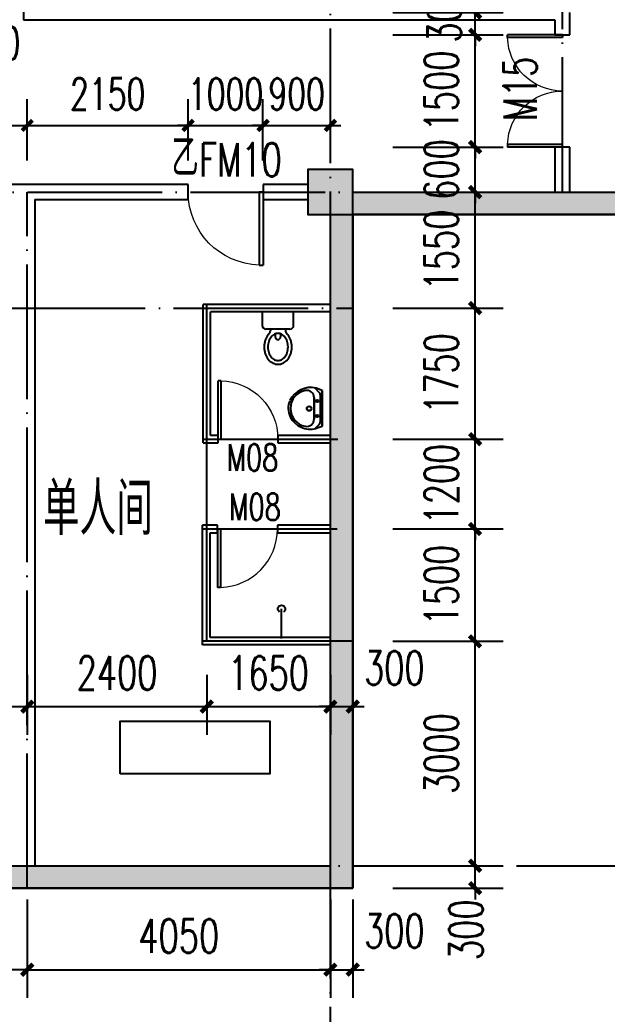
# Model space of a CAD drawing. Extents: x 246015 to 608740, y -108003 to 88400.
# Drawn here: x 450206 to 458052, y -31442 to -18161 of the extents above; entities that cross this region are included whole.
import ezdxf

# ---------------------------------------------------------------- set-up
doc = ezdxf.new("R2010")
doc.units = 0
doc.header["$LTSCALE"] = 3000
doc.header["$MEASUREMENT"] = 0
doc.header["$PDMODE"] = 1
doc.linetypes.add('DOTE', pattern=[2.42, 2, -0.2, 0.02, -0.2])
doc.layers.get('0').update_dxf_attribs({"linetype": 'CONTINUOUS'})
doc.layers.get('DEFPOINTS').update_dxf_attribs({"linetype": 'CONTINUOUS'})
for name, color, linetype in [('column', 9, 'CONTINUOUS'), ('dote', 1, 'DOTE'), ('LVTRY', 6, 'CONTINUOUS'), ('PUB_DIM', 3, 'CONTINUOUS'), ('PUB_HATCH', 8, 'CONTINUOUS'), ('PUB_TEXT', 7, 'CONTINUOUS'), ('stair', 2, 'CONTINUOUS'), ('WALL', 9, 'CONTINUOUS'), ('WINDOW', 4, 'CONTINUOUS'), ('WINDOW_TEXT', 7, 'CONTINUOUS')]:
    doc.layers.add(name, color=color, linetype=linetype)
doc.styles.add('_TCH_WINDOW', font='SIMPLEX', dxfattribs={"bigfont": 'GBCBIG'})
doc.styles.add('DIM_FONT', font='simplex.shx', dxfattribs={"width": 0.7, "bigfont": 'hztxt.shx'})
doc.dimstyles.new('DIMN140', dxfattribs={"dimscale": 1.4, "dimtxt": 300, "dimasz": 100, "dimexe": 250, "dimexo": 300, "dimgap": 150, "dimtad": 1, "dimdec": 0, "dimzin": 0, "dimdsep": 46, "dimtxsty": 'DIM_FONT', "dimblk": 'ARCHTICK', "dimcen": 0.09, "dimclrt": 7, "dimazin": 2, "dimtfac": 1, "dimtdec": 0, "dimtix": 1, "dimtmove": 2, "dimatfit": 3, "dimfxl": 0, "dimtolj": 1, "dimtzin": 0, "dimarcsym": 0})
doc.dimstyles.new('DIMN150', dxfattribs={"dimscale": 1.5, "dimtxt": 300, "dimasz": 100, "dimexe": 250, "dimexo": 300, "dimgap": 150, "dimtad": 1, "dimdec": 0, "dimzin": 0, "dimdsep": 46, "dimtxsty": 'DIM_FONT', "dimblk": 'ARCHTICK', "dimcen": 0.09, "dimclrt": 7, "dimazin": 2, "dimtfac": 1, "dimtdec": 0, "dimtix": 1, "dimtmove": 2, "dimatfit": 3, "dimfxl": 0, "dimtolj": 1, "dimtzin": 0, "dimarcsym": 0})

# ---------------------------------------------------------------- blocks, each defined once
blk = doc.blocks.new('_ARCHTICK')
at = {"color": 0, "linetype": 'ByBlock', "const_width": 0.4}
blk.add_lwpolyline([(-0.5, -0.5), (0.5, 0.5)], dxfattribs=at)
blk = doc.blocks.new('*D414')
at = {"layer": 'DEFPOINTS', "color": 0}
for p in [(454354, -19571), (453454, -20461), (454354, -20461)]:
    blk.add_point(p, dxfattribs=at)
at = {"layer": 'PUB_DIM', "color": 0, "lineweight": -2}
for p, q in [((453454, -20041), (453454, -19221)), ((454354, -20041), (454354, -19221)), ((453454, -19571), (453314, -19571)), ((453454, -19571), (454354, -19571)), ((454354, -19571), (454494, -19571))]:
    blk.add_line(p, q, dxfattribs=at)
at = {"layer": 'PUB_DIM', "color": 0, "lineweight": -2, "xscale": 140, "yscale": 140, "zscale": 140}
blk.add_blockref('_ARCHTICK', (453454, -19571), dxfattribs=at)
at = {"layer": 'PUB_DIM', "color": 0, "lineweight": -2, "xscale": 140, "yscale": 140, "zscale": 140, "rotation": 180}
blk.add_blockref('_ARCHTICK', (454354, -19571), dxfattribs=at)
at = {"layer": 'PUB_DIM', "color": 7, "insert": (453904, -19151), "char_height": 420, "attachment_point": 5, "style": 'DIM_FONT'}
blk.add_mtext('\\A1;900', dxfattribs=at)
blk = doc.blocks.new('*D415')
at = {"layer": 'DEFPOINTS', "color": 0}
for p in [(453454, -19571), (452454, -20461), (453454, -20461)]:
    blk.add_point(p, dxfattribs=at)
at = {"layer": 'PUB_DIM', "color": 0, "lineweight": -2}
for p, q in [((452454, -20041), (452454, -19221)), ((453454, -20041), (453454, -19221)), ((452454, -19571), (452314, -19571)), ((452454, -19571), (453454, -19571)), ((453454, -19571), (453594, -19571))]:
    blk.add_line(p, q, dxfattribs=at)
at = {"layer": 'PUB_DIM', "color": 0, "lineweight": -2, "xscale": 140, "yscale": 140, "zscale": 140}
blk.add_blockref('_ARCHTICK', (452454, -19571), dxfattribs=at)
at = {"layer": 'PUB_DIM', "color": 0, "lineweight": -2, "xscale": 140, "yscale": 140, "zscale": 140, "rotation": 180}
blk.add_blockref('_ARCHTICK', (453454, -19571), dxfattribs=at)
at = {"layer": 'PUB_DIM', "color": 7, "insert": (452954, -19151), "char_height": 420, "attachment_point": 5, "style": 'DIM_FONT'}
blk.add_mtext('\\A1;1000', dxfattribs=at)
blk = doc.blocks.new('*D416')
at = {"layer": 'DEFPOINTS', "color": 0}
for p in [(452454, -19571), (450304, -20461), (452454, -20461)]:
    blk.add_point(p, dxfattribs=at)
at = {"layer": 'PUB_DIM', "color": 0, "lineweight": -2}
for p, q in [((450304, -20041), (450304, -19221)), ((452454, -20041), (452454, -19221)), ((450304, -19571), (452454, -19571))]:
    blk.add_line(p, q, dxfattribs=at)
at = {"layer": 'PUB_DIM', "color": 0, "lineweight": -2, "xscale": 140, "yscale": 140, "zscale": 140, "rotation": 180}
blk.add_blockref('_ARCHTICK', (450304, -19571), dxfattribs=at)
at = {"layer": 'PUB_DIM', "color": 0, "lineweight": -2, "xscale": 140, "yscale": 140, "zscale": 140}
blk.add_blockref('_ARCHTICK', (452454, -19571), dxfattribs=at)
at = {"layer": 'PUB_DIM', "color": 7, "insert": (451379, -19151), "char_height": 420, "attachment_point": 5, "style": 'DIM_FONT'}
blk.add_mtext('\\A1;2150', dxfattribs=at)
blk = doc.blocks.new('*D417')
at = {"layer": 'DEFPOINTS', "color": 0}
for p in [(450304, -19571), (448153, -20461), (450304, -20461)]:
    blk.add_point(p, dxfattribs=at)
at = {"layer": 'PUB_DIM', "color": 0, "lineweight": -2}
for p, q in [((448153, -20041), (448153, -19221)), ((450304, -20041), (450304, -19221)), ((448153, -19571), (450304, -19571))]:
    blk.add_line(p, q, dxfattribs=at)
at = {"layer": 'PUB_DIM', "color": 0, "lineweight": -2, "xscale": 140, "yscale": 140, "zscale": 140, "rotation": 180}
blk.add_blockref('_ARCHTICK', (448153, -19571), dxfattribs=at)
at = {"layer": 'PUB_DIM', "color": 0, "lineweight": -2, "xscale": 140, "yscale": 140, "zscale": 140}
blk.add_blockref('_ARCHTICK', (450304, -19571), dxfattribs=at)
at = {"layer": 'PUB_DIM', "color": 7, "insert": (449229, -19151), "char_height": 420, "attachment_point": 5, "style": 'DIM_FONT'}
blk.add_mtext('\\A1;2150', dxfattribs=at)
blk = doc.blocks.new('*D701')
at = {"layer": 'DEFPOINTS', "color": 0}
for p in [(454737, -29461), (456288, -29461), (454737, -29761)]:
    blk.add_point(p, dxfattribs=at)
at = {"layer": 'PUB_DIM', "color": 0, "lineweight": -2}
for p, q in [((456288, -29461), (456288, -29311)), ((455187, -29461), (456663, -29461)), ((456288, -29761), (456288, -29461)), ((455187, -29761), (456663, -29761)), ((456288, -29761), (456288, -29911))]:
    blk.add_line(p, q, dxfattribs=at)
at = {"layer": 'PUB_DIM', "color": 0, "lineweight": -2, "xscale": 150, "yscale": 150, "zscale": 150}
for p, rotation in [((456288, -29461), 270), ((456288, -29761), 90)]:
    blk.add_blockref('_ARCHTICK', p, dxfattribs=dict(at, rotation=rotation))
at = {"layer": 'PUB_DIM', "color": 7, "insert": (456166, -30316), "char_height": 450, "attachment_point": 5, "rotation": 90, "style": 'DIM_FONT'}
blk.add_mtext('\\A1;300', dxfattribs=at)
blk = doc.blocks.new('*D702')
at = {"layer": 'DEFPOINTS', "color": 0}
for p in [(454737, -26462), (456288, -26462), (454737, -29461)]:
    blk.add_point(p, dxfattribs=at)
at = {"layer": 'PUB_DIM', "color": 0, "lineweight": -2}
for p, q in [((455187, -26462), (456663, -26462)), ((456288, -29461), (456288, -26462)), ((455187, -29461), (456663, -29461))]:
    blk.add_line(p, q, dxfattribs=at)
at = {"layer": 'PUB_DIM', "color": 0, "lineweight": -2, "xscale": 150, "yscale": 150, "zscale": 150}
for p, rotation in [((456288, -26462), 90), ((456288, -29461), 270)]:
    blk.add_blockref('_ARCHTICK', p, dxfattribs=dict(at, rotation=rotation))
at = {"layer": 'PUB_DIM', "color": 7, "insert": (455838, -27962), "char_height": 450, "attachment_point": 5, "rotation": 90, "style": 'DIM_FONT'}
blk.add_mtext('\\A1;3000', dxfattribs=at)
blk = doc.blocks.new('*D703')
at = {"layer": 'DEFPOINTS', "color": 0}
for p in [(454737, -24962), (456288, -24962), (454737, -26462)]:
    blk.add_point(p, dxfattribs=at)
at = {"layer": 'PUB_DIM', "color": 0, "lineweight": -2}
for p, q in [((455187, -24962), (456663, -24962)), ((456288, -26462), (456288, -24962)), ((455187, -26462), (456663, -26462))]:
    blk.add_line(p, q, dxfattribs=at)
at = {"layer": 'PUB_DIM', "color": 0, "lineweight": -2, "xscale": 150, "yscale": 150, "zscale": 150}
for p, rotation in [((456288, -24962), 90), ((456288, -26462), 270)]:
    blk.add_blockref('_ARCHTICK', p, dxfattribs=dict(at, rotation=rotation))
at = {"layer": 'PUB_DIM', "color": 7, "insert": (455838, -25712), "char_height": 450, "attachment_point": 5, "rotation": 90, "style": 'DIM_FONT'}
blk.add_mtext('\\A1;1500', dxfattribs=at)
blk = doc.blocks.new('*D704')
at = {"layer": 'DEFPOINTS', "color": 0}
for p in [(454737, -23762), (456288, -23762), (454737, -24962)]:
    blk.add_point(p, dxfattribs=at)
at = {"layer": 'PUB_DIM', "color": 0, "lineweight": -2}
for p, q in [((456288, -23762), (456288, -23612)), ((455187, -23762), (456663, -23762)), ((456288, -24962), (456288, -23762)), ((455187, -24962), (456663, -24962)), ((456288, -24962), (456288, -25112))]:
    blk.add_line(p, q, dxfattribs=at)
at = {"layer": 'PUB_DIM', "color": 0, "lineweight": -2, "xscale": 150, "yscale": 150, "zscale": 150}
for p, rotation in [((456288, -23762), 270), ((456288, -24962), 90)]:
    blk.add_blockref('_ARCHTICK', p, dxfattribs=dict(at, rotation=rotation))
at = {"layer": 'PUB_DIM', "color": 7, "insert": (455838, -24362), "char_height": 450, "attachment_point": 5, "rotation": 90, "style": 'DIM_FONT'}
blk.add_mtext('\\A1;1200', dxfattribs=at)
blk = doc.blocks.new('*D705')
at = {"layer": 'DEFPOINTS', "color": 0}
for p in [(454737, -22011), (456288, -22011), (454737, -23762)]:
    blk.add_point(p, dxfattribs=at)
at = {"layer": 'PUB_DIM', "color": 0, "lineweight": -2}
for p, q in [((455187, -22011), (456663, -22011)), ((456288, -23762), (456288, -22011)), ((455187, -23762), (456663, -23762))]:
    blk.add_line(p, q, dxfattribs=at)
at = {"layer": 'PUB_DIM', "color": 0, "lineweight": -2, "xscale": 150, "yscale": 150, "zscale": 150}
for p, rotation in [((456288, -22011), 90), ((456288, -23762), 270)]:
    blk.add_blockref('_ARCHTICK', p, dxfattribs=dict(at, rotation=rotation))
at = {"layer": 'PUB_DIM', "color": 7, "insert": (455838, -22886), "char_height": 450, "attachment_point": 5, "rotation": 90, "style": 'DIM_FONT'}
blk.add_mtext('\\A1;1750', dxfattribs=at)
blk = doc.blocks.new('*D706')
at = {"layer": 'DEFPOINTS', "color": 0}
for p in [(454737, -20461), (456288, -20461), (454737, -22011)]:
    blk.add_point(p, dxfattribs=at)
at = {"layer": 'PUB_DIM', "color": 0, "lineweight": -2}
for p, q in [((455187, -20461), (456663, -20461)), ((456288, -22011), (456288, -20461)), ((455187, -22011), (456663, -22011))]:
    blk.add_line(p, q, dxfattribs=at)
at = {"layer": 'PUB_DIM', "color": 0, "lineweight": -2, "xscale": 150, "yscale": 150, "zscale": 150}
for p, rotation in [((456288, -20461), 90), ((456288, -22011), 270)]:
    blk.add_blockref('_ARCHTICK', p, dxfattribs=dict(at, rotation=rotation))
at = {"layer": 'PUB_DIM', "color": 7, "insert": (455838, -21236), "char_height": 450, "attachment_point": 5, "rotation": 90, "style": 'DIM_FONT'}
blk.add_mtext('\\A1;1550', dxfattribs=at)
blk = doc.blocks.new('*D707')
at = {"layer": 'DEFPOINTS', "color": 0}
for p in [(454737, -19861), (456288, -19861), (454737, -20461)]:
    blk.add_point(p, dxfattribs=at)
at = {"layer": 'PUB_DIM', "color": 0, "lineweight": -2}
for p, q in [((456288, -19861), (456288, -19711)), ((455187, -19861), (456663, -19861)), ((456288, -20461), (456288, -19861)), ((455187, -20461), (456663, -20461)), ((456288, -20461), (456288, -20611))]:
    blk.add_line(p, q, dxfattribs=at)
at = {"layer": 'PUB_DIM', "color": 0, "lineweight": -2, "xscale": 150, "yscale": 150, "zscale": 150}
for p, rotation in [((456288, -19861), 270), ((456288, -20461), 90)]:
    blk.add_blockref('_ARCHTICK', p, dxfattribs=dict(at, rotation=rotation))
at = {"layer": 'PUB_DIM', "color": 7, "insert": (455838, -20161), "char_height": 450, "attachment_point": 5, "rotation": 90, "style": 'DIM_FONT'}
blk.add_mtext('\\A1;600', dxfattribs=at)
blk = doc.blocks.new('*D708')
at = {"layer": 'DEFPOINTS', "color": 0}
for p in [(454737, -18361), (456288, -18361), (454737, -19861)]:
    blk.add_point(p, dxfattribs=at)
at = {"layer": 'PUB_DIM', "color": 0, "lineweight": -2}
for p, q in [((456288, -18361), (456288, -18211)), ((455187, -18361), (456663, -18361)), ((456288, -19861), (456288, -18361)), ((455187, -19861), (456663, -19861)), ((456288, -19861), (456288, -20011))]:
    blk.add_line(p, q, dxfattribs=at)
at = {"layer": 'PUB_DIM', "color": 0, "lineweight": -2, "xscale": 150, "yscale": 150, "zscale": 150}
for p, rotation in [((456288, -18361), 270), ((456288, -19861), 90)]:
    blk.add_blockref('_ARCHTICK', p, dxfattribs=dict(at, rotation=rotation))
at = {"layer": 'PUB_DIM', "color": 7, "insert": (455838, -19111), "char_height": 450, "attachment_point": 5, "rotation": 90, "style": 'DIM_FONT'}
blk.add_mtext('\\A1;1500', dxfattribs=at)
blk = doc.blocks.new('*D709')
at = {"layer": 'DEFPOINTS', "color": 0}
for p in [(454737, -18061), (456288, -18061), (454737, -18361)]:
    blk.add_point(p, dxfattribs=at)
at = {"layer": 'PUB_DIM', "color": 0, "lineweight": -2}
for p, q in [((456288, -18061), (456288, -17911)), ((455187, -18061), (456663, -18061)), ((456288, -18361), (456288, -18061)), ((455187, -18361), (456663, -18361)), ((456288, -18361), (456288, -18511))]:
    blk.add_line(p, q, dxfattribs=at)
at = {"layer": 'PUB_DIM', "color": 0, "lineweight": -2, "xscale": 150, "yscale": 150, "zscale": 150}
for p, rotation in [((456288, -18061), 270), ((456288, -18361), 90)]:
    blk.add_blockref('_ARCHTICK', p, dxfattribs=dict(at, rotation=rotation))
at = {"layer": 'PUB_DIM', "color": 7, "insert": (455876, -18061), "char_height": 450, "attachment_point": 5, "rotation": 90, "style": 'DIM_FONT'}
blk.add_mtext('\\A1;300', dxfattribs=at)
blk = doc.blocks.new('*D711')
at = {"layer": 'DEFPOINTS', "color": 0}
for p in [(454354, -29461), (454654, -29461), (454654, -30849)]:
    blk.add_point(p, dxfattribs=at)
at = {"layer": 'PUB_DIM', "color": 0, "lineweight": -2}
for p, q in [((454354, -29911), (454354, -31224)), ((454654, -29911), (454654, -31224)), ((454354, -30849), (454204, -30849)), ((454354, -30849), (454654, -30849)), ((454654, -30849), (454804, -30849))]:
    blk.add_line(p, q, dxfattribs=at)
at = {"layer": 'PUB_DIM', "color": 0, "lineweight": -2, "xscale": 150, "yscale": 150, "zscale": 150}
blk.add_blockref('_ARCHTICK', (454354, -30849), dxfattribs=at)
at = {"layer": 'PUB_DIM', "color": 0, "lineweight": -2, "xscale": 150, "yscale": 150, "zscale": 150, "rotation": 180}
blk.add_blockref('_ARCHTICK', (454654, -30849), dxfattribs=at)
at = {"layer": 'PUB_DIM', "color": 7, "insert": (455209, -30331), "char_height": 450, "attachment_point": 5, "style": 'DIM_FONT'}
blk.add_mtext('\\A1;300', dxfattribs=at)
blk = doc.blocks.new('*D712')
at = {"layer": 'DEFPOINTS', "color": 0}
for p in [(450304, -29461), (454354, -29461), (454354, -30849)]:
    blk.add_point(p, dxfattribs=at)
at = {"layer": 'PUB_DIM', "color": 0, "lineweight": -2}
for p, q in [((450304, -29911), (450304, -31224)), ((454354, -29911), (454354, -31224)), ((450304, -30849), (454354, -30849))]:
    blk.add_line(p, q, dxfattribs=at)
at = {"layer": 'PUB_DIM', "color": 0, "lineweight": -2, "xscale": 150, "yscale": 150, "zscale": 150, "rotation": 180}
blk.add_blockref('_ARCHTICK', (450304, -30849), dxfattribs=at)
at = {"layer": 'PUB_DIM', "color": 0, "lineweight": -2, "xscale": 150, "yscale": 150, "zscale": 150}
blk.add_blockref('_ARCHTICK', (454354, -30849), dxfattribs=at)
at = {"layer": 'PUB_DIM', "color": 7, "insert": (452329, -30399), "char_height": 450, "attachment_point": 5, "style": 'DIM_FONT'}
blk.add_mtext('\\A1;4050', dxfattribs=at)
blk = doc.blocks.new('*D713')
at = {"layer": 'DEFPOINTS', "color": 0}
for p in [(445354, -29461), (450304, -29461), (450304, -30849)]:
    blk.add_point(p, dxfattribs=at)
at = {"layer": 'PUB_DIM', "color": 0, "lineweight": -2}
for p, q in [((445354, -29911), (445354, -31224)), ((450304, -29911), (450304, -31224)), ((445354, -30849), (448164, -30849)), ((450304, -30849), (449724, -30849))]:
    blk.add_line(p, q, dxfattribs=at)
at = {"layer": 'PUB_DIM', "color": 0, "lineweight": -2, "xscale": 150, "yscale": 150, "zscale": 150, "rotation": 180}
blk.add_blockref('_ARCHTICK', (445354, -30849), dxfattribs=at)
at = {"layer": 'PUB_DIM', "color": 0, "lineweight": -2, "xscale": 150, "yscale": 150, "zscale": 150}
blk.add_blockref('_ARCHTICK', (450304, -30849), dxfattribs=at)
at = {"layer": 'PUB_DIM', "color": 7, "insert": (448944, -30436), "char_height": 450, "attachment_point": 5, "style": 'DIM_FONT'}
blk.add_mtext('\\A1;4950', dxfattribs=at)
blk = doc.blocks.new('*D769')
at = {"layer": 'DEFPOINTS', "color": 0}
for p in [(447003, -26462), (450304, -26462), (450304, -27335)]:
    blk.add_point(p, dxfattribs=at)
at = {"layer": 'PUB_DIM', "color": 0, "lineweight": -2}
for p, q in [((447003, -26912), (447003, -27710)), ((450304, -26912), (450304, -27710)), ((447003, -27335), (450304, -27335))]:
    blk.add_line(p, q, dxfattribs=at)
at = {"layer": 'PUB_DIM', "color": 0, "lineweight": -2, "xscale": 150, "yscale": 150, "zscale": 150, "rotation": 180}
blk.add_blockref('_ARCHTICK', (447003, -27335), dxfattribs=at)
at = {"layer": 'PUB_DIM', "color": 0, "lineweight": -2, "xscale": 150, "yscale": 150, "zscale": 150}
blk.add_blockref('_ARCHTICK', (450304, -27335), dxfattribs=at)
at = {"layer": 'PUB_DIM', "color": 7, "insert": (448654, -26885), "char_height": 450, "attachment_point": 5, "style": 'DIM_FONT'}
blk.add_mtext('\\A1;3300', dxfattribs=at)
blk = doc.blocks.new('*D770')
at = {"layer": 'DEFPOINTS', "color": 0}
for p in [(450304, -26462), (452704, -26462), (452704, -27335)]:
    blk.add_point(p, dxfattribs=at)
at = {"layer": 'PUB_DIM', "color": 0, "lineweight": -2}
for p, q in [((450304, -26912), (450304, -27710)), ((452704, -26912), (452704, -27710)), ((450304, -27335), (452704, -27335))]:
    blk.add_line(p, q, dxfattribs=at)
at = {"layer": 'PUB_DIM', "color": 0, "lineweight": -2, "xscale": 150, "yscale": 150, "zscale": 150, "rotation": 180}
blk.add_blockref('_ARCHTICK', (450304, -27335), dxfattribs=at)
at = {"layer": 'PUB_DIM', "color": 0, "lineweight": -2, "xscale": 150, "yscale": 150, "zscale": 150}
blk.add_blockref('_ARCHTICK', (452704, -27335), dxfattribs=at)
at = {"layer": 'PUB_DIM', "color": 7, "insert": (451504, -26885), "char_height": 450, "attachment_point": 5, "style": 'DIM_FONT'}
blk.add_mtext('\\A1;2400', dxfattribs=at)
blk = doc.blocks.new('*D771')
at = {"layer": 'DEFPOINTS', "color": 0}
for p in [(452704, -26462), (454354, -26462), (454354, -27335)]:
    blk.add_point(p, dxfattribs=at)
at = {"layer": 'PUB_DIM', "color": 0, "lineweight": -2}
for p, q in [((452704, -26912), (452704, -27710)), ((454354, -26912), (454354, -27710)), ((452704, -27335), (454354, -27335))]:
    blk.add_line(p, q, dxfattribs=at)
at = {"layer": 'PUB_DIM', "color": 0, "lineweight": -2, "xscale": 150, "yscale": 150, "zscale": 150, "rotation": 180}
blk.add_blockref('_ARCHTICK', (452704, -27335), dxfattribs=at)
at = {"layer": 'PUB_DIM', "color": 0, "lineweight": -2, "xscale": 150, "yscale": 150, "zscale": 150}
blk.add_blockref('_ARCHTICK', (454354, -27335), dxfattribs=at)
at = {"layer": 'PUB_DIM', "color": 7, "insert": (453529, -26885), "char_height": 450, "attachment_point": 5, "style": 'DIM_FONT'}
blk.add_mtext('\\A1;1650', dxfattribs=at)
blk = doc.blocks.new('*D772')
at = {"layer": 'DEFPOINTS', "color": 0}
for p in [(454354, -26462), (454654, -26462), (454654, -27335)]:
    blk.add_point(p, dxfattribs=at)
at = {"layer": 'PUB_DIM', "color": 0, "lineweight": -2}
for p, q in [((454354, -26912), (454354, -27710)), ((454654, -26912), (454654, -27710)), ((454354, -27335), (454204, -27335)), ((454354, -27335), (454654, -27335)), ((454654, -27335), (454804, -27335))]:
    blk.add_line(p, q, dxfattribs=at)
at = {"layer": 'PUB_DIM', "color": 0, "lineweight": -2, "xscale": 150, "yscale": 150, "zscale": 150}
blk.add_blockref('_ARCHTICK', (454354, -27335), dxfattribs=at)
at = {"layer": 'PUB_DIM', "color": 0, "lineweight": -2, "xscale": 150, "yscale": 150, "zscale": 150, "rotation": 180}
blk.add_blockref('_ARCHTICK', (454654, -27335), dxfattribs=at)
at = {"layer": 'PUB_DIM', "color": 7, "insert": (455209, -26818), "char_height": 450, "attachment_point": 5, "style": 'DIM_FONT'}
blk.add_mtext('\\A1;300', dxfattribs=at)
blk = doc.blocks.new('_FZH')
blk.add_lwpolyline([(-0.5, -0.5), (0.5, -0.5), (0.5, 0.5), (-0.5, 0.5)], close=True)
at = {"layer": 'PUB_HATCH'}
blk.add_solid([(-0.5, -0.5), (0.5, -0.5), (-0.5, 0.5), (0.5, 0.5)], dxfattribs=at)
blk = doc.blocks.new('$DorLib2D$00000001')
for p, q in [((0.45, 0.975), (0.5, 0.975)), ((0.45, 0), (0.45, 0.975)), ((0.5, 0), (0.5, 0.975)), ((0.5, 0), (0.45, 0))]:
    blk.add_line(p, q)
at = {"lineweight": 13}
blk.add_arc((0.475, 0), 0.975, 91.4693, 180, dxfattribs=at)
blk = doc.blocks.new('$lvtry$00000005')
for p, q in [((-210, 0, 0), (-210, -180, 0)), ((210, 0, 0), (-210, 0, 0)), ((210, -180, 0), (210, 0, 0)), ((160, -230, 0), (-160, -230, 0)), ((-101, -230, 0), (-101, -254, 0)), ((101, -230, 0), (101, -254, 0))]:
    blk.add_line(p, q)
at = {"elevation": 0}
blk.add_lwpolyline([(-135, -469, 0.080312), (-123, -544, 0.089014), (-92, -602, 0.104918), (-46, -639, 0.119812), (0, -650, 0.119812), (46, -639, 0.104918), (92, -602, 0.089014), (123, -544, 0.080312), (135, -469, 0.080312), (123, -395, 0.089014), (92, -337, 0.104918), (46, -300, 0.119812), (0, -288, 0.119812), (-46, -300, 0.104918), (-92, -337, 0.089014), (-123, -395, 0.080312)], format="xyb", close=True, dxfattribs=at)
for points in [[(-35, -295, 0.013578), (-36, -298, 0.073567), (-39, -318, 0.073567)], [(-39, -318, 0.073567), (-36, -339, 0.084454), (-27, -356, 0.10642), (-14, -368, 0.129709), (0, -372, 0.129709), (14, -368, 0.10642), (27, -356, 0.084454), (36, -339, 0.073567), (39, -318, 0.073567), (36, -298, 0.014016), (35, -295, 0.10642)]]:
    blk.add_lwpolyline(points, format="xyb", dxfattribs=at)
for centre, radius, start, end in [((-160, -180, 0), 50, 180, 270), ((-151, -254, 0), 50, 314.8144, 0), ((151, -254, 0), 50, 180, 225.2555), ((160, -180, 0), 50, 270, 0), ((102, -469, 0), 287, 161.6333, 180), ((52, -453, 0), 235, 141.2863, 161.6333), ((20, -427, 0), 194, 134.8144, 141.2863), ((-20, -427, 0), 194, 38.7137, 45.2555), ((-52, -453, 0), 235, 18.3667, 38.7137), ((-102, -469, 0), 287, 0, 18.3667), ((102, -469, 0), 287, 180, 198.3667), ((-102, -469, 0), 287, 341.6333, 0), ((52, -486, 0), 235, 198.3667, 218.7137), ((20, -512, 0), 194, 218.7137, 242.6714), ((-20, -512, 0), 194, 297.3286, 321.2863), ((-52, -486, 0), 235, 321.2863, 341.6333), ((0, -551, 0), 150, 242.6714, 270), ((0, -551, 0), 150, 270, 297.3286)]:
    blk.add_arc(centre, radius, start, end)
blk = doc.blocks.new('$lvtry$00000010')
blk.add_line((0, -37), (0, -432))
blk.add_arc((0, -432), 50, 121.0332, 58.9668)
blk = doc.blocks.new('$lvtry$00000178')
for p, q in [((-240, 0, 0), (-270, -79, 0)), ((240, 0, 0), (-240, 0, 0)), ((-237, 0, 0), (239, 0, 0)), ((240, 0, 0), (270, -79, 0)), ((-213, -36, 0), (-271, -91, 0)), ((-179, -23, 0), (181, -23, 0)), ((-141, -105, 0), (141, -105, 0)), ((141, -105, 0), (-141, -105, 0)), ((217, -37, 0), (274, -95, 0))]:
    blk.add_line(p, q)
for centre, radius in [((-99, -65, 0), 16.3), ((101, -65, 0), 16.3), ((2, -172, 0), 31.6)]:
    blk.add_circle(centre, radius)
at = {"lineweight": 13}
blk.add_circle((2, -172, 0), 23, dxfattribs=at)
for centre, radius, start, end in [((28, -152, 0), 307, 166.1751, 244.7296), ((-141, -205, 0), 100, 90, 190.5602), ((-179, -73, 0), 50, 90, 133.181), ((-28, -152, 0), 307, 297.0639, 13.8249), ((141, -205, 0), 100, 349.4398, 90), ((181, -73, 0), 50, 44.5607, 90), ((0, -179, 0), 243, 190.5602, 349.4398), ((0, -201, 0), 250, 245.8071, 296.4628)]:
    blk.add_arc(centre, radius, start, end)
blk.add_point((1, -65, 0))
blk = doc.blocks.new('$DorLib2D$00000002')
for p, q in [((-0.5, 0), (-0.5, 0.4875)), ((-0.475, 0.4875), (-0.5, 0.4875)), ((-0.475, 0), (-0.475, 0.4875)), ((0.475, 0), (0.475, 0.4875)), ((0.475, 0.4875), (0.5, 0.4875)), ((0.5, 0), (0.5, 0.4875)), ((-0.5, 0), (-0.475, 0)), ((0.5, 0), (0.475, 0))]:
    blk.add_line(p, q)
at = {"lineweight": 13}
for centre, start, end in [((-0.4875, 0), 0, 88.53072), ((0.4875, 0), 91.46928, 180)]:
    blk.add_arc(centre, 0.4875, start, end, dxfattribs=at)

msp = doc.modelspace()

# ---------------------------------------------------------------- hatches: boundary and pattern name
at = {"layer": 'PUB_HATCH'}
for points in [[(454653.9, -20461.4), (454653.9, -20761.4), (457453.9, -20761.4), (457453.9, -20461.4)], [(463053.9, -20761.4), (463053.9, -20461.4), (457453.9, -20461.4), (457453.9, -20761.4)], [(454653.9, -20761.4), (454353.9, -20761.4), (454353.9, -22011.4), (454653.9, -22011.4)], [(454353.9, -23761.6), (454653.9, -23761.6), (454653.9, -22011.4), (454353.9, -22011.4)], [(454353.9, -24961.7), (454653.9, -24961.7), (454653.9, -23761.6), (454353.9, -23761.6)], [(454353.9, -26461.7), (454653.9, -26461.7), (454653.9, -24961.7), (454353.9, -24961.7)], [(454353.9, -29461.4), (454653.9, -29761.4), (454653.9, -26461.7), (454353.9, -26461.7)], [(445653.9, -29461.4), (445653.9, -29761.4), (450303.9, -29761.4), (450303.9, -29461.4)], [(450303.9, -29461.4), (450303.9, -29761.4), (454653.9, -29761.4), (454353.9, -29461.4)]]:
    msp.add_hatch(color=256, dxfattribs=at).paths.add_polyline_path(points)

# ---------------------------------------------------------------- linework, layer by layer
at = {"layer": 'dote', "ltscale": 0.3}
for p, q in [((454353.9, -81061.4), (454353.9, 53538.6)), ((457453.9, -20461.4), (457453.9, -2461.4)), ((295667.9, -20461.4), (554353.9, -20461.4)), ((450303.9, -29761.4), (450303.9, -20461.4)), ((417410.9, -22011.4), (454653.9, -22011.4)), ((452653.9, -23761.6), (454453.9, -23761.6)), ((452647.3, -24961.7), (454447.3, -24961.7)), ((295667.9, -29461.4), (554353.9, -29461.4))]:
    msp.add_line(p, q, dxfattribs=at)
at = {"layer": 'dote'}
for p, q in [((452703.9, -26461.7), (452703.9, -21961.4)), ((454653.9, -26461.7), (452647.3, -26461.7))]:
    msp.add_line(p, q, dxfattribs=at)
at = {"layer": 'LVTRY'}
msp.add_lwpolyline([(451546.8, -28231), (451546.8, -27531), (453546.8, -27531), (453546.8, -28231), (451546.8, -28231)], close=True, dxfattribs=at)
at = {"layer": 'stair'}
msp.add_lwpolyline([(299553.9, 3467.8), (299553.9, 28838.6), (316453.9, 28838.6), (316453.9, 27409.7), (323493.1, 28025.5), (322800.2, 35945.3, -0.0349916), (393128.8, 42129.1), (393066.7, 42838.6), (467189.2, 42838.6), (467163, 42538.6), (467127.7, 42135.3, -0.0358539), (537955.2, 35916.1), (536854.9, 23339.1), (538648, 23182.2), (537798.3, 13438.6), (553653.9, 13438.6), (553653.9, -20761.4), (454653.9, -20761.4), (454653.9, -29761.4), (393186.2, -29761.4), (325560.9, -48546.2), (299553.9, 3467.8)], format="xyb", close=True, dxfattribs=at)
at = {"layer": 'WALL'}
for p, q in [((450253.9, -17961.4), (450253.9, -18161.4)), ((457553.9, -18361.4), (457553.9, -18061.4)), ((450253.9, -18161.4), (457353.9, -18161.4)), ((457353.9, -18161.4), (457353.9, -18361.4)), ((457353.9, -18361.4), (457553.9, -18361.4)), ((457553.9, -19861.4), (457353.9, -19861.4)), ((457353.9, -19861.4), (457353.9, -20461.4)), ((457553.9, -20461.4), (457553.9, -19861.4)), ((450303.9, -20361.4), (448153.4, -20361.4)), ((452454.3, -20361.4), (450303.9, -20361.4)), ((452454.3, -20561.4), (452454.3, -20361.4)), ((454053.9, -20361.4), (453454.3, -20361.4)), ((453454.3, -20361.4), (453454.3, -20561.4)), ((450403.9, -20561.4), (452454.3, -20561.4)), ((450403.9, -20561.4), (450403.9, -29461.4)), ((453454.3, -20561.4), (454053.9, -20561.4)), ((454653.9, -20461.4), (457453.9, -20461.4)), ((457453.9, -20461.4), (463053.9, -20461.4)), ((454353.9, -22011.4), (454353.9, -20761.4)), ((454653.9, -20761.4), (457453.9, -20761.4)), ((454653.9, -22011.4), (454653.9, -20761.4)), ((457453.9, -20761.4), (463053.9, -20761.4)), ((454353.9, -21961.4), (452653.9, -21961.4)), ((452653.9, -23811.6), (452653.9, -21961.4)), ((454353.9, -23761.6), (454353.9, -22011.4)), ((454653.9, -23761.6), (454653.9, -22011.4)), ((454353.9, -22061.4), (452753.9, -22061.4)), ((452753.9, -23711.6), (452753.9, -22061.4)), ((452853.9, -23711.6), (452753.9, -23711.6)), ((452853.9, -23811.6), (452853.9, -23711.6)), ((454353.9, -23711.6), (453653.9, -23711.6)), ((453653.9, -23711.6), (453653.9, -23811.6)), ((454353.9, -24961.7), (454353.9, -23761.6)), ((454653.9, -24961.7), (454653.9, -23761.6)), ((452653.9, -23811.6), (452853.9, -23811.6)), ((453653.9, -23811.6), (454353.9, -23811.6)), ((452847.3, -24911.7), (452647.3, -24911.7)), ((452647.3, -26511.7), (452647.3, -24911.7)), ((452847.3, -25011.7), (452847.3, -24911.7)), ((454353.9, -24911.7), (453647.3, -24911.7)), ((453647.3, -24911.7), (453647.3, -25011.7)), ((454353.9, -26461.7), (454353.9, -24961.7)), ((454653.9, -26461.7), (454653.9, -24961.7)), ((452747.3, -25011.7), (452847.3, -25011.7)), ((452747.3, -26411.7), (452747.3, -25011.7)), ((453647.3, -25011.7), (454353.9, -25011.7)), ((454353.9, -26411.7), (452747.3, -26411.7)), ((454353.9, -26511.7), (452647.3, -26511.7)), ((454353.9, -29461.4), (454353.9, -26461.7)), ((454653.9, -29761.4), (454653.9, -26461.7)), ((445653.9, -29461.4), (450303.9, -29461.4)), ((450303.9, -29461.4), (454353.9, -29461.4)), ((445653.9, -29761.4), (450303.9, -29761.4)), ((450303.9, -29761.4), (454653.9, -29761.4))]:
    msp.add_line(p, q, dxfattribs=at)

# ---------------------------------------------------------------- block references
at = {"layer": 'column', "xscale": 600, "yscale": 600, "zscale": 600, "rotation": 90}
msp.add_blockref('_FZH', (454353.9, -20461.4), dxfattribs=at)
at = {"layer": 'LVTRY'}
msp.add_blockref('$lvtry$00000005', (453653.9, -22061.4), dxfattribs=at)
at = {"layer": 'LVTRY', "rotation": 269.9999999998895}
msp.add_blockref('$lvtry$00000178', (454242.6, -23350.9), dxfattribs=at)
at = {"layer": 'LVTRY', "yscale": -0.9999999999999983, "rotation": 359.9999745933305}
msp.add_blockref('$lvtry$00000010', (453702, -26461.4, 0), dxfattribs=at)
at = {"layer": 'WINDOW'}
ref = msp.add_blockref('$DorLib2D$00000001', (449753.9, -18061.4), dxfattribs=dict(at, xscale=1000, yscale=-1000, zscale=1000, rotation=179.9999999986476))
ref.add_attrib('A', 'M10', (449348.9, -18697), dxfattribs={"layer": 'WINDOW_TEXT', "height": 446.25, "rotation": 360, "style": '_TCH_WINDOW', "width": 0.705882})
ref = msp.add_blockref('$DorLib2D$00000002', (457453.9, -19111.4), dxfattribs=dict(at, xscale=1500, yscale=-1500, zscale=1500, rotation=270))
ref.add_attrib('A', 'M15', (457113.1, -19516.4), dxfattribs={"layer": 'WINDOW_TEXT', "height": 446.25, "rotation": 90, "style": '_TCH_WINDOW', "width": 0.705882})
at = {"layer": 'WINDOW', "xscale": -1000, "yscale": 1000, "zscale": -1000, "rotation": 179.9999999986701}
msp.add_blockref('$DorLib2D$00000001', (452954.3, -20461.4), dxfattribs=at)
at = {"layer": 'WINDOW'}
ref = msp.add_blockref('$DorLib2D$00000001', (453253.9, -23761.6), dxfattribs=dict(at, xscale=800, yscale=-800, zscale=800, rotation=180))
ref.add_attrib('A', 'M08', (453000.9, -24844.5), dxfattribs={"layer": 'WINDOW_TEXT', "height": 357, "style": '_TCH_WINDOW', "width": 0.705882})
ref = msp.add_blockref('$DorLib2D$00000001', (453247.3, -24961.7), dxfattribs=dict(at, xscale=800, yscale=800, zscale=800, rotation=180))
ref.add_attrib('A', 'M08', (452968.6, -24185.1), dxfattribs={"layer": 'WINDOW_TEXT', "height": 357, "style": '_TCH_WINDOW', "width": 0.705882})

# ---------------------------------------------------------------- texts
at = {"layer": 'PUB_TEXT', "style": 'DIM_FONT', "width": 0.7}
msp.add_text('单人间', height=700, dxfattribs=at).set_placement((450513.6, -25043.6))
at = {"layer": 'WINDOW_TEXT', "style": '_TCH_WINDOW'}
msp.add_text('乙', height=506.4, rotation=360, dxfattribs=at).set_placement((452230, -20252.9))
at = {"layer": 'WINDOW_TEXT', "style": '_TCH_WINDOW', "width": 0.705882}
msp.add_text('FM10', height=446.25, rotation=360, dxfattribs=at).set_placement((452598.6, -20252.9))

# ---------------------------------------------------------------- dimensions: what is measured, and where the dimension line sits
at = {"layer": 'PUB_DIM'}
for base, p1, p2, angle, picture, middle in [((456288.3, -18061.4), (454737.1, -18361.4), (454737.1, -18061.4), 90, '*D709', (455875.8, -18061.4)), ((454653.9, -27335.2), (454353.9, -26461.7), (454653.9, -26461.7), 360, '*D772', (455208.9, -26817.7)), ((456288.3, -29461.4), (454737.1, -29761.4), (454737.1, -29461.4), 90, '*D701', (456166.2, -30316.4)), ((450303.9, -30848.5), (445353.9, -29461.4), (450303.9, -29461.4), 0, '*D713', (448944.4, -30436)), ((454653.9, -30848.5), (454353.9, -29461.4), (454653.9, -29461.4), 0, '*D711', (455208.9, -30331))]:
    dim = msp.add_linear_dim(base=base, p1=p1, p2=p2, angle=angle, dimstyle='DIMN150', dxfattribs=at)
    dim.commit()
    dim.dimension.update_dxf_attribs({"geometry": picture, "text_midpoint": middle, "dimtype": 129})
for p1, p2, distance, dimstyle, picture, middle in [((454737.1, -19861.4), (454737.1, -18361.4), -1551.2, 'DIMN150', '*D708', (455838.3, -19111.4)), ((448153.4281, -20461.3735), (450303.8654, -20461.3735), 890.8115, 'DIMN140', '*D417', (449228.6467, -19150.562)), ((450303.9, -20461.4), (452454.3, -20461.4), 890.8, 'DIMN140', '*D416', (451379.1, -19150.6)), ((452454.3, -20461.4), (453454.3, -20461.4), 890.8, 'DIMN140', '*D415', (452954.3, -19150.6)), ((453454.3, -20461.4), (454353.9, -20461.4), 890.8, 'DIMN140', '*D414', (453904.1, -19150.6)), ((454737.1, -20461.4), (454737.1, -19861.4), -1551.2, 'DIMN150', '*D707', (455838.3, -20161.4)), ((454737.1, -22011.4), (454737.1, -20461.4), -1551.2, 'DIMN150', '*D706', (455838.3, -21236.4)), ((454737.1, -23761.6), (454737.1, -22011.4), -1551.2, 'DIMN150', '*D705', (455838.3, -22886.5)), ((454737.1, -24961.7), (454737.1, -23761.6), -1551.2, 'DIMN150', '*D704', (455838.3, -24361.7)), ((454737.1, -26461.7), (454737.1, -24961.7), -1551.2, 'DIMN150', '*D703', (455838.3, -25711.7)), ((454737.1, -29461.4), (454737.1, -26461.7), -1551.2, 'DIMN150', '*D702', (455838.3, -27961.5)), ((447003.3886, -26461.6892), (450303.8654, -26461.6892), -873.5536, 'DIMN150', '*D769', (448653.627, -26885.2428)), ((450303.9, -26461.7), (452703.9, -26461.7), -873.6, 'DIMN150', '*D770', (451503.9, -26885.2)), ((452703.9, -26461.7), (454353.9, -26461.7), -873.6, 'DIMN150', '*D771', (453528.9, -26885.2)), ((450303.9, -29461.4), (454353.9, -29461.4), -1387.1, 'DIMN150', '*D712', (452328.9, -30398.5))]:
    dim = msp.add_aligned_dim(p1=p1, p2=p2, distance=distance, dimstyle=dimstyle, dxfattribs=at)
    dim.commit()
    dim.dimension.update_dxf_attribs({"geometry": picture, "text_midpoint": middle})

doc.saveas('drawing.dxf')
